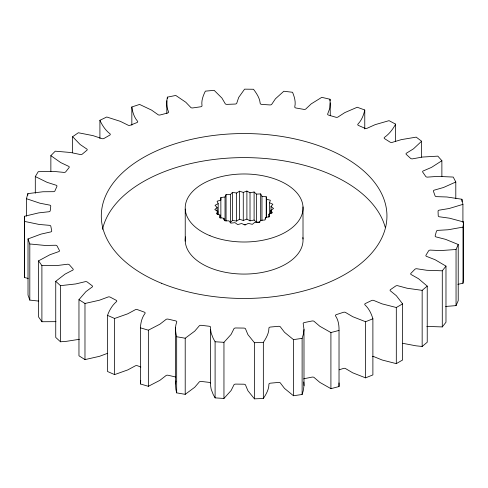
<?xml version="1.0" encoding="UTF-8"?>
<svg xmlns="http://www.w3.org/2000/svg" width="488" height="488" viewBox="0 0 488 488"><rect width="100%" height="100%" fill="white"/><g stroke="black" fill="none" stroke-linecap="round" stroke-linejoin="round"><path stroke-width="0.73" d="M330.303 102.877L329.833 108.208L327.784 113.698A1.867 1.074 0 0 0 328.674 115.131L335.781 117.218A1.867 1.074 0 0 0 338.312 116.797L344.803 112.606L357.222 107.25L364.768 109.989C363.7 115.076 361.706 120.152 358.082 123.964A1.867 1.074 0 0 0 358.515 125.465L364.859 128.259A1.867 1.074 0 0 0 367.482 128.1L375.162 124.647L389.04 120.658L395.622 124.129C392.925 129.149 389.394 133.858 384.715 137.189A1.867 1.074 0 0 0 384.678 138.714L390.058 142.112A1.867 1.074 0 0 0 392.688 142.228L401.313 139.623L416.203 137.128L421.601 141.221L413.47 148.846L406.833 152.951A1.867 1.074 0 0 0 406.321 154.446L410.567 158.344A1.867 1.074 0 0 0 413.123 158.728L422.407 157.057L437.834 156.136L441.878 160.723L431.52 167.384L423.718 170.739A1.867 1.074 0 0 0 422.754 172.154L425.725 176.43A1.867 1.074 0 0 0 428.122 177.071L437.773 176.381L453.236 177.071L455.798 182L443.549 187.484L434.832 189.984A1.867 1.074 0 0 0 433.448 191.278L435.046 195.792A1.867 1.074 0 0 0 437.205 196.664L446.916 196.987L461.916 199.25L462.917 204.362L449.167 208.504L439.816 210.06A1.867 1.074 0 0 0 438.053 211.194L438.23 215.8A1.867 1.074 0 0 0 440.084 216.879L449.54 218.197L463.6 221.973L463.002 227.109L448.191 229.763L438.511 230.33A1.867 1.074 0 0 0 436.425 231.263L435.18 235.814A1.867 1.074 0 0 0 436.662 237.07L445.562 239.34L458.226 244.5L456.048 249.49L440.658 250.576L430.959 250.137A1.867 1.074 0 0 0 428.616 250.838L425.981 255.187A1.867 1.074 0 0 0 427.055 256.578L435.113 259.732L445.977 266.119L442.287 270.803L426.811 270.285L417.399 268.851A1.867 1.074 0 0 0 414.879 269.303L410.945 273.304A1.867 1.074 0 0 0 411.567 274.787L418.521 278.715L427.232 286.12L422.157 290.348L407.09 288.243L398.275 285.864A1.867 1.074 0 0 0 395.658 286.047L390.54 289.585A1.867 1.074 0 0 0 390.699 291.104L396.323 295.685L402.606 303.871L396.305 307.507L382.128 303.884L374.192 300.632A1.867 1.074 0 0 0 371.557 300.541L365.433 303.493A1.867 1.074 0 0 0 365.122 305.006C369.013 308.703 371.411 313.699 372.887 318.798L365.561 321.726L352.733 316.7L345.931 312.686A1.867 1.074 0 0 0 343.369 312.32L336.427 314.595A1.867 1.074 0 0 0 335.652 316.053C338.434 320.256 339.142 325.472 339.026 330.419L330.913 332.548L319.847 326.277L314.394 321.623A1.867 1.074 0 0 0 311.984 321.006L304.451 322.525A1.867 1.074 0 0 0 303.237 323.88L303.993 329.479L303.993 385.599L303.219 390.918L302.121 394.487L293.477 395.744L284.528 388.436L280.6 383.293A1.867 1.074 0 0 0 278.422 382.44L270.541 383.159A1.867 1.074 0 0 0 268.925 384.361C268.882 389.564 266.131 394.274 263.343 398.501L254.449 398.849L247.91 390.729L245.635 385.27A1.867 1.074 0 0 0 243.756 384.202L235.777 384.099A1.867 1.074 0 0 0 233.819 385.117L231.117 390.51L223.955 398.452L215.098 397.873L213.177 394.426L211.17 389.217L210.554 385.581L210.621 327.485A1.867 1.074 0 0 0 209.102 326.24L201.282 325.313A1.867 1.074 0 0 0 199.043 326.118L194.718 331.145L185.208 338.221L176.674 336.738C175.479 332.035 174.832 326.856 176.68 322.239A1.867 1.074 0 0 0 175.57 320.86L168.165 319.14A1.867 1.074 0 0 0 165.713 319.701L159.899 324.203L148.358 330.181L140.422 327.845C140.69 322.836 141.837 317.651 144.912 313.577A1.867 1.074 0 0 0 144.247 312.106L137.494 309.654A1.867 1.074 0 0 0 134.901 309.947L127.795 313.784L114.588 318.475L107.5 315.358C109.379 310.264 112.173 305.354 116.327 301.785A1.867 1.074 0 0 0 116.132 300.266L110.245 297.155A1.867 1.074 0 0 0 107.604 297.18L99.424 300.218L84.979 303.475L78.964 299.675L85.882 291.665L91.854 287.231A1.867 1.074 0 0 0 92.128 285.718L87.297 282.052A1.867 1.074 0 0 0 84.692 281.802L75.707 283.949L60.488 285.663L55.742 281.308L65.026 274.134L72.273 270.389A1.867 1.074 0 0 0 73.017 268.931L69.394 264.825A1.867 1.074 0 0 0 66.911 264.313L57.401 265.496L41.895 265.612L38.576 260.836L49.922 254.736L58.218 251.802A1.867 1.074 0 0 0 59.396 250.442L57.102 246.025A1.867 1.074 0 0 0 54.821 245.263L45.097 245.452L29.805 243.969L28.017 238.931L41.065 234.094L50.136 232.062A1.867 1.074 0 0 0 51.716 230.842L50.825 226.267A1.867 1.074 0 0 0 48.812 225.279L39.186 224.462L24.601 221.424L24.4 216.282L38.735 212.872L48.288 211.804A1.867 1.074 0 0 0 50.221 210.767L50.758 206.174A1.867 1.074 0 0 0 49.081 204.997L39.87 203.197L26.45 198.707L27.846 193.626L43.005 191.754L52.734 191.686A1.867 1.074 0 0 0 54.955 190.863L56.907 186.398A1.867 1.074 0 0 0 55.626 185.068L47.11 182.347L35.301 176.546L38.247 171.691L53.741 171.41L63.336 172.343A1.867 1.074 0 0 0 65.776 171.77L69.076 167.573A1.867 1.074 0 0 0 68.222 166.133L60.689 162.577L50.862 155.654L55.26 151.182L70.595 152.5L79.745 154.409A1.867 1.074 0 0 0 82.319 154.092L86.864 150.304A1.867 1.074 0 0 0 86.474 148.803L80.16 144.527L72.633 136.701L78.342 132.754L93.025 135.633L101.437 138.452A1.867 1.074 0 0 0 104.072 138.409L109.715 135.152A1.867 1.074 0 0 0 109.794 133.627C105.371 130.18 102.206 125.361 99.912 120.298L106.756 116.998L120.31 121.347L127.716 124.989A1.867 1.074 0 0 0 130.32 125.221L136.878 122.598A1.867 1.074 0 0 0 137.427 121.103C134.078 117.163 132.498 112.026 131.833 106.97L139.586 104.432L151.579 110.105L157.734 114.454A1.867 1.074 0 0 0 160.229 114.948L167.494 113.039A1.867 1.074 0 0 0 168.494 111.63C166.316 107.153 166.512 101.937 167.36 97.149L175.771 95.447L185.818 102.267L190.527 107.183A1.867 1.074 0 0 0 192.833 107.921L200.568 106.799A1.867 1.074 0 0 0 201.989 105.512C201.227 100.51 203.185 95.563 205.356 91.146L214.159 90.341L221.93 98.082L225.047 103.407A1.867 1.074 0 0 0 227.085 104.371L235.045 104.06A1.867 1.074 0 0 0 236.839 102.944L238.693 97.429L244.598 89.151L253.504 89.267C256.59 93.403 259.707 97.978 260.183 103.249A1.867 1.074 0 0 0 261.885 104.408L269.815 104.926A1.867 1.074 0 0 0 271.926 104.011L275.452 98.777L283.821 91.244L292.55 92.275C294.404 96.789 295.941 101.833 294.795 106.713A1.867 1.074 0 0 0 296.112 108.031L303.756 109.361A1.867 1.074 0 0 0 306.116 108.678L311.204 103.889L321.769 97.338L330.04 99.253L330.303 115.772M175.57 376.98L168.165 375.266A1.867 1.074 0 0 0 165.713 375.821L159.899 380.329L148.358 386.307L140.422 383.971L140.721 380.347M457.848 284.333L463.002 283.229L463.6 278.099L463.6 221.973M230.373 194.572L226.066 194.553L225.029 196.969L220.844 197.567L220.881 200.056L217.087 201.239L218.191 203.642L215.025 205.332L217.129 207.504L214.793 209.59L217.77 211.389L216.404 213.75L220.064 215.068L219.759 217.55L223.864 218.301L224.639 220.747L228.945 220.887L230.745 223.144L234.972 222.662L237.693 224.59L241.578 223.51L245.049 224.992L248.343 223.388L252.339 224.321L254.846 222.296L259.116 222.632L260.671 220.308L264.954 220.015L265.46 217.544L269.48 216.648L268.906 214.183L272.408 212.737L270.791 210.432L273.567 208.522L271.005 206.522L272.871 204.283L269.529 202.709L270.37 200.269L266.454 199.226L266.216 196.743L261.977 196.298L260.677 193.925L256.383 194.102L254.102 191.991L250.015 192.778L246.891 191.058L243.274 192.406L239.51 191.192L236.589 193.022L232.422 192.382L230.373 194.572L230.373 222.632L232.422 220.442L232.422 192.382M210.535 383.05A1.867 1.074 0 0 0 209.102 382.36L201.282 381.439A1.867 1.074 0 0 0 199.043 382.238L194.718 387.271L185.208 394.341L176.674 392.864L175.851 389.272L175.491 383.934L175.9 381.024M303.993 329.479L303.219 334.798L302.121 338.367L302.121 394.487M445.617 306.458L456.048 305.616L458.226 300.626L458.226 244.5M263.343 398.501L263.343 342.375C266.131 338.147 268.882 333.438 268.925 328.241A1.867 1.074 0 0 1 270.541 327.033L278.422 326.313A1.867 1.074 0 0 1 280.6 327.173L284.528 332.31L293.477 339.624L302.121 338.367M426.811 326.405L442.287 326.923L445.977 322.239L445.977 266.119M223.955 398.452L223.955 342.326L231.117 334.39L233.819 328.991A1.867 1.074 0 0 1 235.777 327.973L243.756 328.076A1.867 1.074 0 0 1 245.635 329.144L247.91 334.609L254.449 342.722L254.449 398.849M402.71 343.308L415.983 345.815L422.157 346.474L427.232 342.247L427.232 286.12M232.422 220.442L236.589 221.082L239.51 219.252L243.274 220.472L246.891 219.118L250.015 220.838L254.102 220.051L256.383 222.162L259.964 222.016M372.423 356.417A1.867 1.074 0 0 1 374.192 356.759L382.128 360.004L396.305 363.633L402.606 359.991L402.606 303.871M107.604 353.306L99.424 356.344L84.979 359.601L78.964 355.801L78.964 299.675M339.203 369.812L343.369 368.446A1.867 1.074 0 0 1 345.931 368.806L352.733 372.82L365.561 377.852L372.887 374.918L372.887 318.798M107.5 315.358L107.5 371.484L114.588 374.601L127.795 369.904L134.901 366.073A1.867 1.074 0 0 1 137.494 365.78L140.867 367.006M303.64 378.95A1.867 1.074 0 0 1 304.451 378.651L311.984 377.126A1.867 1.074 0 0 1 314.394 377.749L319.847 382.397L330.913 388.668L339.026 386.545L339.026 330.419M79.422 339.288L66.703 341.289L60.488 341.789L55.742 337.428L55.742 281.308M254.449 342.722L263.343 342.375M55.98 321.659L41.895 321.738L38.576 316.962L38.576 260.836M210.554 329.455L211.17 333.09L213.177 338.3L215.098 341.752L223.955 342.326M38.747 301.096L29.805 300.096L28.017 295.051L28.017 238.931M24.4 216.282L24.601 277.55L28.212 278.435M303.762 381.951L303.993 385.599M339.007 382.915L339.026 386.545M463.002 227.109L463.002 283.229M462.917 204.362L462.917 222.565M461.916 199.25L461.916 201.526M456.048 249.49L456.048 305.616M455.798 182L455.798 198.683M442.287 270.803L442.287 326.923M441.878 160.723L441.878 176.65M422.157 290.348L422.157 346.474M421.601 141.221L421.601 157.148M396.305 307.507L396.305 363.633M395.622 124.129L395.622 141.575M365.561 321.726L365.561 377.852M364.768 109.989L364.768 128.948M330.913 332.548L330.913 388.668M330.04 99.253L330.04 100.772M303.011 206.924L303.011 238.992M293.477 339.624L293.477 395.744M271.005 206.522L271.005 213.347M270.791 210.432L270.791 213.463M269.529 202.709L269.529 214.842M268.906 214.183L268.906 217.215M266.454 199.226L266.454 217.428M266.216 196.743L266.216 217.221M265.46 217.544L265.46 219.063M261.977 196.298L261.977 220.564M260.677 193.925L260.677 220.466M256.383 194.102L256.383 222.162M254.102 191.991L254.102 220.051M250.015 192.778L250.015 220.838M246.891 191.058L246.891 219.118M243.274 192.406L243.274 220.472M239.51 191.192L239.51 219.252M236.589 193.022L236.589 221.082M226.066 194.553L226.066 221.094M225.029 196.969L225.029 220.478M223.864 218.301L223.864 219.82M220.844 197.567L220.881 218.258M220.064 215.068L220.064 218.099M218.191 203.642L218.191 214.256M217.77 211.389L217.77 214.427M217.129 207.504L217.129 211.292M215.098 341.752L215.098 397.873M185.233 209.059L185.233 241.127M185.208 338.221L185.208 394.341M176.674 336.738L176.674 392.864M175.491 327.814L175.491 383.934M167.36 97.149L167.36 98.661M166.817 100.76L166.817 113.649M148.358 330.181L148.358 386.307M140.422 327.845L140.422 383.971M131.833 106.97L131.833 125.172M114.588 318.475L114.588 374.601M99.912 120.298L99.912 138.501M84.979 303.475L84.979 359.601M72.633 136.701L72.633 152.628M60.488 285.663L60.488 341.789M50.862 155.654L50.862 171.581M41.895 265.612L41.895 321.738M35.301 176.546L35.301 193.236M29.805 243.969L29.805 300.096M27.846 193.626L27.846 195.145M26.45 198.707L26.45 216.154M24.601 221.424L24.601 277.55M244.122 224.712A19.636 11.34 0 0 1 245.586 224.748M302.877 237.571A58.914 34.014 0 0 1 243.506 274.073A58.914 34.014 0 0 1 185.464 236.863M102.504 229.36A142.825 82.46 0 0 1 242.194 157.612A142.825 82.46 0 0 1 385.185 227.164M209.993 235.716A58.914 34.014 0 0 0 302.774 211.194A58.914 34.014 0 0 0 219.594 177.065A58.914 34.014 0 0 0 209.993 235.716M161.388 283.223A142.825 82.46 0 0 0 386.313 223.766A142.825 82.46 0 0 0 184.665 141.032A142.825 82.46 0 0 0 161.388 283.223"/></g></svg>
